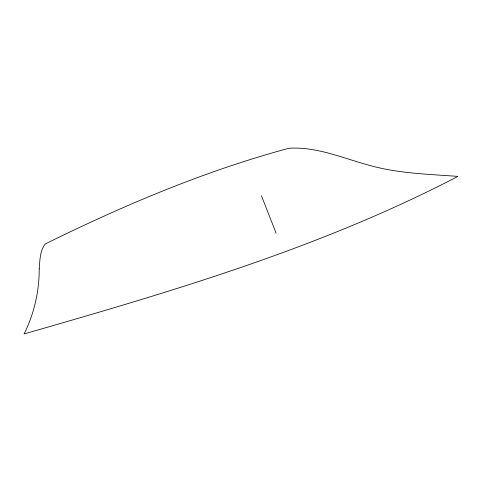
<?xml version="1.0" encoding="UTF-8"?>
<svg xmlns="http://www.w3.org/2000/svg" width="482" height="482" viewBox="0 0 482 482"><rect width="100%" height="100%" fill="white"/><g stroke="black" fill="none" stroke-linecap="round" stroke-linejoin="round"><path stroke-width="0.72" d="M261.431 195.728L276.126 233.192M39.211 268.932C39.283 291.502 34.108 313.722 24.1 333.948C171.978 291.465 320.873 247.76 457.9 176.4C427.944 174.141 397.529 173.466 368.465 165.067C342.328 158.012 316.499 146.45 288.857 148.275C204.446 171.02 123.597 205.392 45.284 243.916C39.735 250.941 39.964 260.443 39.211 268.932"/></g></svg>
